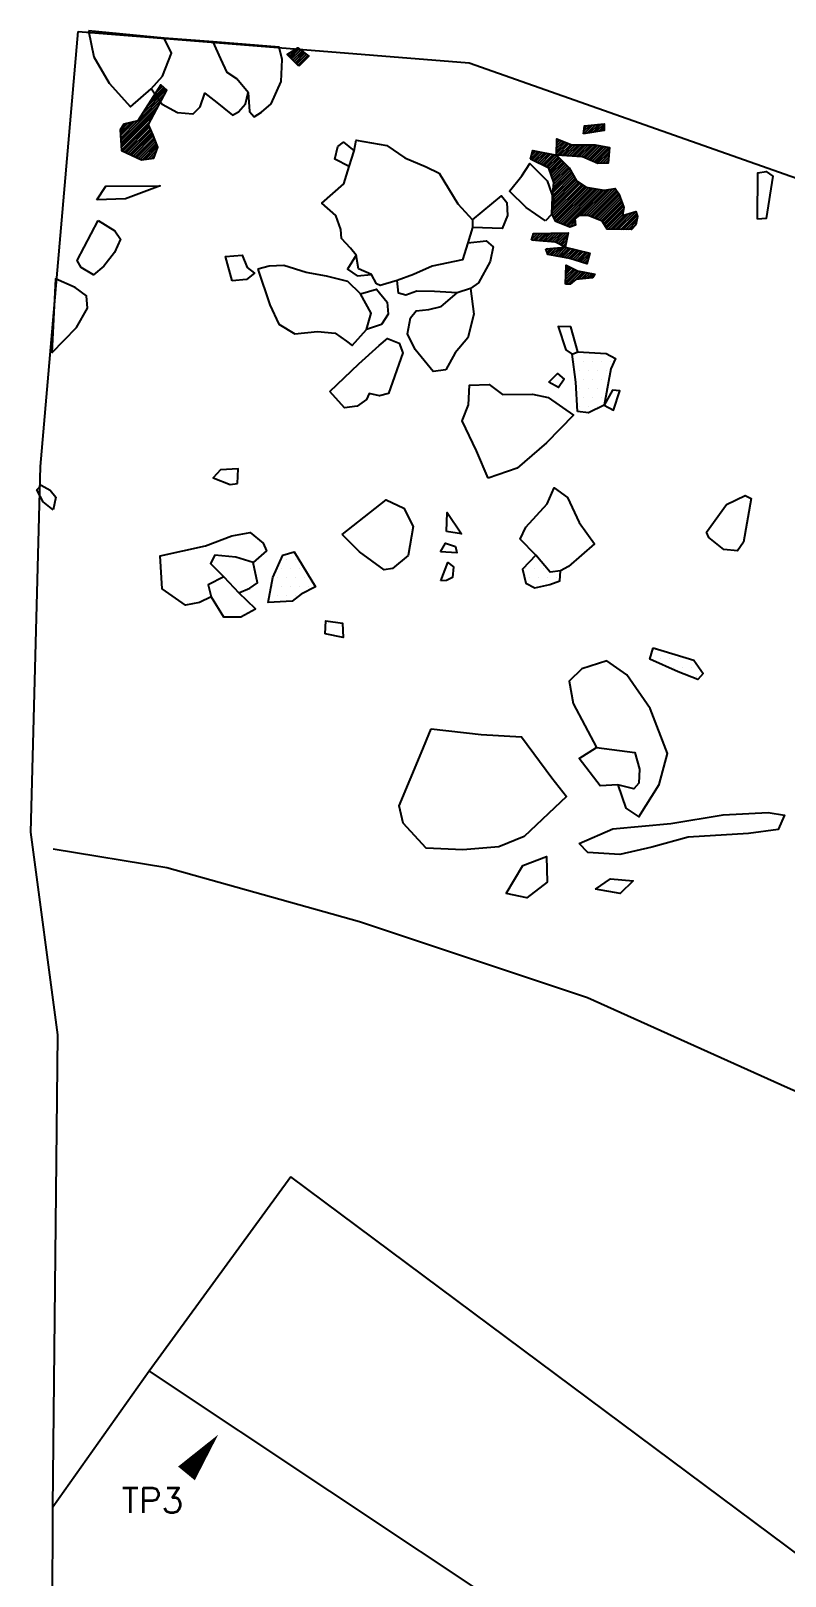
# Model space of a CAD drawing. Header units: metres. Extents: x -8.98 to -4.82, y -17.36 to -14.04.
# Drawn here: x -8.979 to -7.933, y -16.185 to -14.041 of the extents above; entities that cross this region are included whole.
import ezdxf

# ---------------------------------------------------------------- set-up
doc = ezdxf.new("R2010")
doc.units = ezdxf.units.M
doc.header["$LTSCALE"] = 25
doc.header["$MEASUREMENT"] = 0
doc.linetypes.add('STRICHPUNKTX2', pattern=[2, 1, -0.5, 0, -0.5])
doc.layers.get('0').update_dxf_attribs({"linetype": 'CONTINUOUS'})
for name, color, linetype in [('BEFUND', 1, 'CONTINUOUS'), ('GRABUNGSGRENZE', 3, 'STRICHPUNKTX2'), ('KNOCHEN', 2, 'CONTINUOUS'), ('KNOCHENSCHRAFF', 2, 'CONTINUOUS'), ('STEINE', 4, 'CONTINUOUS'), ('STEINESCHRAFF', 4, 'CONTINUOUS'), ('TPROFIL', 3, 'CONTINUOUS')]:
    doc.layers.add(name, color=color, linetype=linetype)
doc.styles.get("Standard").update_dxf_attribs({"font": 'txt.shx'})

# ---------------------------------------------------------------- blocks, each defined once
blk = doc.blocks.new('PFEIL')
at = {"layer": 'TPROFIL'}
blk.add_lwpolyline([(0, 0, 0, 3, 0), (6.54, -2.37, 3, 3, 0)], format="xyseb", dxfattribs=at)
blk = doc.blocks.new('*X5')
at = {"color": 0}
for p, q in [((-862.31, -1407.49), (-861.95, -1407.13)), ((-862.13, -1407.66), (-861.01, -1406.55)), ((-861.95, -1407.84), (-860.74, -1406.62)), ((-861.77, -1408.01), (-860.53, -1406.77)), ((-861.59, -1408.19), (-860.33, -1406.92)), ((-861.41, -1408.36), (-860.12, -1407.07)), ((-861.23, -1408.53), (-859.92, -1407.22)), ((-861.05, -1408.71), (-859.71, -1407.37)), ((-860.87, -1408.88), (-859.51, -1407.52)), ((-883.07, -1416.59), (-879.35, -1412.86)), ((-882.47, -1415.63), (-879.11, -1412.27)), ((-881.86, -1414.67), (-879.31, -1412.11)), ((-881.26, -1413.71), (-879.5, -1411.95)), ((-880.65, -1412.75), (-879.7, -1411.79)), ((-880.05, -1411.79), (-879.89, -1411.64)), ((-885.45, -1419.32), (-879.75, -1413.62)), ((-885.43, -1419.65), (-880.15, -1414.37)), ((-885.52, -1417.97), (-884.48, -1416.94)), ((-885.5, -1418.31), (-884.02, -1416.83)), ((-885.49, -1418.65), (-883.56, -1416.71)), ((-885.47, -1418.98), (-883.09, -1416.6)), ((-885.41, -1419.99), (-880.55, -1415.12)), ((-885.4, -1420.32), (-880.95, -1415.88)), ((-885.38, -1420.66), (-881.35, -1416.63)), ((-885.13, -1417.23), (-884.95, -1417.05)), ((-820.79, -1418.3), (-819.63, -1417.14)), ((-820.37, -1418.23), (-819.23, -1417.09)), ((-819.95, -1418.16), (-818.83, -1417.04)), ((-819.53, -1418.09), (-818.44, -1417.01)), ((-885.19, -1420.82), (-881.57, -1417.2)), ((-884.94, -1420.93), (-881.46, -1417.45)), ((-884.7, -1421.04), (-881.36, -1417.7)), ((-884.46, -1421.15), (-881.26, -1417.95)), ((-884.21, -1421.26), (-881.15, -1418.2)), ((-883.97, -1421.37), (-881.05, -1418.45)), ((-883.73, -1421.48), (-880.95, -1418.7)), ((-883.48, -1421.59), (-880.85, -1418.96)), ((-883.24, -1421.7), (-880.75, -1419.21)), ((-824.98, -1419.66), (-824.58, -1419.25)), ((-824.97, -1419.29), (-824.83, -1419.15)), ((-821.25, -1418.05), (-820.43, -1417.23)), ((-821.21, -1418.37), (-820.03, -1417.18)), ((-821.19, -1417.64), (-820.83, -1417.27)), ((-819.1, -1418.02), (-818.44, -1417.36)), ((-818.68, -1417.96), (-818.44, -1417.72)), ((-883, -1421.81), (-880.65, -1419.46)), ((-882.75, -1421.92), (-880.55, -1419.72)), ((-882.47, -1421.99), (-880.45, -1419.97)), ((-882.07, -1421.94), (-880.35, -1420.22)), ((-881.67, -1421.9), (-880.49, -1420.72)), ((-881.26, -1421.85), (-880.7, -1421.28)), ((-828.63, -1421.9), (-827.6, -1420.86)), ((-828.51, -1421.42), (-827.9, -1420.81)), ((-828.4, -1422.02), (-827.3, -1420.92)), ((-828.38, -1420.94), (-828.2, -1420.75)), ((-828.17, -1422.14), (-827, -1420.97)), ((-827.93, -1422.25), (-826.71, -1421.03)), ((-827.7, -1422.37), (-826.41, -1421.08)), ((-827.46, -1422.49), (-826.11, -1421.14)), ((-827.22, -1422.61), (-825.81, -1421.19)), ((-826.99, -1422.73), (-825.51, -1421.25)), ((-826.75, -1422.84), (-825.21, -1421.3)), ((-826.52, -1422.96), (-824.96, -1421.4)), ((-825.01, -1421.1), (-823.56, -1419.66)), ((-825, -1420.38), (-824.07, -1419.45)), ((-825, -1420.74), (-823.82, -1419.55)), ((-824.99, -1420.02), (-824.32, -1419.35)), ((-824.9, -1421.35), (-823.31, -1419.76)), ((-824.57, -1421.37), (-823.06, -1419.86)), ((-824.24, -1421.39), (-822.76, -1419.91)), ((-823.91, -1421.42), (-822.4, -1419.91)), ((-823.58, -1421.44), (-822.05, -1419.91)), ((-823.25, -1421.46), (-821.7, -1419.91)), ((-822.92, -1421.49), (-821.34, -1419.91)), ((-822.59, -1421.51), (-820.99, -1419.91)), ((-822.26, -1421.53), (-820.63, -1419.91)), ((-821.93, -1421.56), (-820.28, -1419.91)), ((-821.6, -1421.58), (-819.93, -1419.91)), ((-821.31, -1421.65), (-819.59, -1419.92)), ((-821.07, -1421.75), (-819.29, -1419.98)), ((-820.82, -1421.86), (-819, -1420.04)), ((-820.57, -1421.97), (-818.71, -1420.1)), ((-820.32, -1422.07), (-818.41, -1420.16)), ((-820.08, -1422.18), (-818.12, -1420.22)), ((-819.83, -1422.28), (-817.83, -1420.28)), ((-819.58, -1422.39), (-817.69, -1420.5)), ((-819.33, -1422.49), (-817.73, -1420.89)), ((-818.98, -1422.49), (-817.77, -1421.28)), ((-826.28, -1423.08), (-824.78, -1421.58)), ((-826.07, -1423.22), (-824.61, -1421.76)), ((-825.98, -1423.49), (-824.43, -1421.94)), ((-825.89, -1423.75), (-824.26, -1422.12)), ((-825.8, -1424.02), (-824.08, -1422.3)), ((-825.72, -1424.28), (-823.91, -1422.48)), ((-825.63, -1424.55), (-823.74, -1422.66)), ((-825.54, -1424.81), (-823.56, -1422.83)), ((-825.47, -1425.8), (-823.1, -1423.44)), ((-825.45, -1425.08), (-823.39, -1423.01)), ((-825.44, -1425.42), (-823.23, -1423.21)), ((-818.61, -1422.48), (-817.8, -1421.67)), ((-818.24, -1422.47), (-817.84, -1422.06)), ((-825.66, -1429.17), (-821.75, -1425.26)), ((-825.66, -1429.53), (-821.54, -1425.41)), ((-825.64, -1428.8), (-821.95, -1425.12)), ((-825.62, -1428.43), (-822.16, -1424.97)), ((-825.61, -1428.06), (-822.33, -1424.78)), ((-825.59, -1427.69), (-822.46, -1424.56)), ((-825.58, -1427.32), (-822.59, -1424.33)), ((-825.55, -1426.95), (-822.72, -1424.11)), ((-825.53, -1429.76), (-821.33, -1425.55)), ((-825.52, -1426.56), (-822.84, -1423.88)), ((-825.5, -1426.18), (-822.97, -1423.66)), ((-825.41, -1429.99), (-821.12, -1425.69)), ((-825.29, -1430.22), (-820.9, -1425.83)), ((-825.17, -1430.45), (-820.59, -1425.88)), ((-824.98, -1430.62), (-820.29, -1425.93)), ((-824.73, -1430.72), (-819.98, -1425.98)), ((-824.47, -1430.82), (-819.68, -1426.02)), ((-824.22, -1430.92), (-819.38, -1426.07)), ((-823.97, -1431.02), (-819.07, -1426.12)), ((-823.71, -1431.12), (-818.77, -1426.17)), ((-822.26, -1430.02), (-818.46, -1426.22)), ((-821.64, -1429.75), (-818.05, -1426.16)), ((-821.28, -1429.75), (-817.63, -1426.09)), ((-820.93, -1429.75), (-817.2, -1426.02)), ((-820.59, -1429.76), (-816.86, -1426.04)), ((-820.33, -1429.86), (-816.72, -1426.25)), ((-820.08, -1429.96), (-816.58, -1426.46)), ((-819.83, -1430.06), (-816.44, -1426.67)), ((-819.57, -1430.16), (-816.33, -1426.91)), ((-819.32, -1430.26), (-816.23, -1427.17)), ((-819.07, -1430.36), (-816.13, -1427.43)), ((-818.81, -1430.46), (-816.04, -1427.68)), ((-818.62, -1430.62), (-815.94, -1427.94)), ((-818.49, -1430.84), (-815.84, -1428.2)), ((-818.36, -1431.07), (-815.74, -1428.45)), ((-818.23, -1431.29), (-815.71, -1428.77)), ((-818.09, -1431.51), (-815.79, -1429.2)), ((-817.86, -1431.63), (-815.86, -1429.63)), ((-817.51, -1431.64), (-815.5, -1429.63)), ((-817.17, -1431.64), (-814.99, -1429.47)), ((-816.82, -1431.65), (-814.48, -1429.31)), ((-816.47, -1431.65), (-814.03, -1429.22)), ((-816.12, -1431.66), (-813.94, -1429.48)), ((-815.77, -1431.66), (-813.85, -1429.74)), ((-825.96, -1433.36), (-824.77, -1432.17)), ((-825.63, -1433.39), (-824.41, -1432.17)), ((-825.3, -1433.41), (-824.05, -1432.16)), ((-825.03, -1433.49), (-823.69, -1432.15)), ((-823.46, -1431.22), (-822.5, -1430.26)), ((-823.2, -1431.32), (-822.47, -1430.58)), ((-822.71, -1431.17), (-822.43, -1430.89)), ((-815.42, -1431.67), (-813.83, -1430.08)), ((-815.07, -1431.67), (-813.94, -1430.54)), ((-814.73, -1431.68), (-814.04, -1430.99)), ((-828.49, -1433.06), (-827.66, -1432.24)), ((-828.31, -1432.53), (-828.02, -1432.25)), ((-828.26, -1433.19), (-827.3, -1432.23)), ((-827.93, -1433.21), (-826.94, -1432.22)), ((-827.6, -1433.24), (-826.58, -1432.22)), ((-827.27, -1433.26), (-826.22, -1432.21)), ((-826.94, -1433.29), (-825.85, -1432.2)), ((-826.61, -1433.31), (-825.49, -1432.19)), ((-826.45, -1434.56), (-826.2, -1434.31)), ((-826.35, -1434.82), (-825.82, -1434.29)), ((-826.29, -1433.34), (-825.13, -1432.18)), ((-826.26, -1435.08), (-825.44, -1434.26)), ((-826.02, -1435.19), (-825.05, -1434.23)), ((-825.72, -1435.25), (-824.67, -1434.2)), ((-825.42, -1435.3), (-824.29, -1434.17)), ((-825.12, -1435.36), (-823.91, -1434.14)), ((-824.82, -1435.41), (-823.6, -1434.19)), ((-824.8, -1433.62), (-823.45, -1432.27)), ((-824.57, -1433.74), (-823.54, -1432.71)), ((-824.53, -1435.47), (-823.32, -1434.26)), ((-824.34, -1433.86), (-823.63, -1433.16)), ((-824.23, -1435.52), (-823.03, -1434.32)), ((-824.11, -1433.99), (-823.72, -1433.6)), ((-823.88, -1434.11), (-823.81, -1434.05)), ((-823.93, -1435.57), (-822.74, -1434.39)), ((-823.63, -1435.63), (-822.46, -1434.46)), ((-823.33, -1435.68), (-822.17, -1434.53)), ((-823.04, -1435.75), (-821.89, -1434.6)), ((-822.77, -1435.83), (-821.6, -1434.66)), ((-822.5, -1435.92), (-821.32, -1434.73)), ((-822.23, -1436), (-821.03, -1434.8)), ((-821.96, -1436.08), (-820.75, -1434.87)), ((-821.69, -1436.16), (-820.46, -1434.94)), ((-821.42, -1436.24), (-820.53, -1435.36)), ((-821.14, -1436.33), (-820.66, -1435.85)), ((-820.87, -1436.41), (-820.8, -1436.33)), ((-823.76, -1438.95), (-822.17, -1437.36)), ((-823.75, -1438.58), (-822.41, -1437.24)), ((-823.75, -1439.28), (-821.9, -1437.43)), ((-823.74, -1438.21), (-822.65, -1437.13)), ((-823.72, -1437.84), (-822.89, -1437.01)), ((-823.71, -1437.48), (-823.13, -1436.9)), ((-823.69, -1437.11), (-823.37, -1436.78)), ((-823.68, -1436.74), (-823.6, -1436.67)), ((-823.39, -1439.28), (-821.6, -1437.49)), ((-822.49, -1438.73), (-821.3, -1437.55)), ((-821.98, -1438.58), (-821.01, -1437.6)), ((-821.58, -1438.53), (-820.71, -1437.66)), ((-821.18, -1438.49), (-820.41, -1437.72)), ((-820.79, -1438.44), (-820.11, -1437.77)), ((-820.39, -1438.4), (-819.82, -1437.83))]:
    blk.add_line(p, q, dxfattribs=at)
blk = doc.blocks.new('*X7')
at = {"color": 0}
for p, q in [((-821.875, -1448.75), (-821.875, -1448.75)), ((-820.625, -1448.75), (-820.625, -1448.75)), ((-822.5, -1450), (-822.5, -1450)), ((-821.875, -1451.25), (-821.875, -1451.25)), ((-821.25, -1450), (-821.25, -1450)), ((-820.625, -1451.25), (-820.625, -1451.25)), ((-820, -1450), (-820, -1450)), ((-819.375, -1451.25), (-819.375, -1451.25)), ((-818.75, -1450), (-818.75, -1450)), ((-818.125, -1451.25), (-818.125, -1451.25)), ((-817.5, -1450), (-817.5, -1450)), ((-821.25, -1452.5), (-821.25, -1452.5)), ((-820, -1452.5), (-820, -1452.5)), ((-818.75, -1452.5), (-818.75, -1452.5)), ((-821.875, -1453.75), (-821.875, -1453.75)), ((-821.25, -1455), (-821.25, -1455)), ((-820.625, -1453.75), (-820.625, -1453.75)), ((-820, -1455), (-820, -1455)), ((-819.375, -1453.75), (-819.375, -1453.75)), ((-818.75, -1455), (-818.75, -1455)), ((-818.125, -1453.75), (-818.125, -1453.75)), ((-821.875, -1456.25), (-821.875, -1456.25)), ((-820.625, -1456.25), (-820.625, -1456.25)), ((-819.375, -1456.25), (-819.375, -1456.25)), ((-863.125, -1478.75), (-863.125, -1478.75)), ((-862.5, -1477.5), (-862.5, -1477.5)), ((-861.875, -1478.75), (-861.875, -1478.75)), ((-861.25, -1477.5), (-861.25, -1477.5)), ((-860.625, -1478.75), (-860.625, -1478.75)), ((-829.375, -1478.75), (-829.375, -1478.75)), ((-828.125, -1478.75), (-828.125, -1478.75)), ((-827.5, -1477.5), (-827.5, -1477.5)), ((-826.875, -1478.75), (-826.875, -1478.75)), ((-864.375, -1481.25), (-864.375, -1481.25)), ((-863.75, -1480), (-863.75, -1480)), ((-863.125, -1481.25), (-863.125, -1481.25)), ((-862.5, -1480), (-862.5, -1480)), ((-861.875, -1481.25), (-861.875, -1481.25)), ((-861.25, -1480), (-861.25, -1480)), ((-860.625, -1481.25), (-860.625, -1481.25)), ((-860, -1480), (-860, -1480)), ((-859.375, -1481.25), (-859.375, -1481.25)), ((-828.75, -1480), (-828.75, -1480)), ((-828.125, -1481.25), (-828.125, -1481.25)), ((-827.5, -1480), (-827.5, -1480)), ((-826.25, -1480), (-826.25, -1480)), ((-825, -1480), (-825, -1480)), ((-863.75, -1482.5), (-863.75, -1482.5)), ((-862.5, -1482.5), (-862.5, -1482.5)), ((-861.25, -1482.5), (-861.25, -1482.5)), ((-811.25, -1490), (-811.25, -1490)), ((-811.875, -1491.25), (-811.875, -1491.25)), ((-810.625, -1491.25), (-810.625, -1491.25)), ((-809.375, -1491.25), (-809.375, -1491.25)), ((-808.125, -1491.25), (-808.125, -1491.25)), ((-806.875, -1491.25), (-806.875, -1491.25)), ((-808.75, -1492.5), (-808.75, -1492.5)), ((-807.5, -1492.5), (-807.5, -1492.5)), ((-806.25, -1492.5), (-806.25, -1492.5)), ((-805.625, -1493.75), (-805.625, -1493.75))]:
    blk.add_line(p, q, dxfattribs=at)

msp = doc.modelspace()

# ---------------------------------------------------------------- linework, layer by layer
at = {"layer": 'BEFUND'}
msp.add_lwpolyline([(-8.9482, -15.176), (-8.7906, -15.2019), (-8.5234, -15.2771), (-8.2072, -15.3823), (-7.9298, -15.5074), (-7.6136, -15.6458), (-7.4361, -15.7165), (-7.3122, -15.8071), (-7.1724, -15.914), (-7.0377, -16.0148), (-6.8766, -16.082), (-6.7501, -16.1456), (-6.6312, -16.1949), (-6.592, -16.2321)], dxfattribs=at)
at = {"layer": 'GRABUNGSGRENZE', "flags": 128}
for points in [[(-8.9061, -17.002), (-8.9495, -16.3873), (-8.9488, -16.0895), (-8.9418, -15.434), (-8.9793, -15.1531), (-8.966, -14.6454), (-8.9136, -14.0422), (-8.3716, -14.0856), (-7.7495, -14.3047), (-6.4991, -14.7113)], [(-6.5068, -17.3504), (-6.7509, -17.3573), (-7.3263, -16.9954), (-7.8946, -16.554), (-7.8682, -16.4963), (-7.9672, -16.4123), (-7.8522, -16.2027), (-8.6189, -15.6314), (-8.8154, -15.9008), (-8.9488, -16.0895)], [(-8.8154, -15.9008), (-8.0095, -16.4368), (-8.2054, -16.801), (-8.9495, -16.3873)]]:
    msp.add_lwpolyline(points, dxfattribs=at)
at = {"layer": 'KNOCHEN'}
for points in [[(-8.6076, -14.0899), (-8.624, -14.0741), (-8.6092, -14.0649), (-8.5939, -14.0761), (-8.6076, -14.0899)], [(-8.8308, -14.166), (-8.8502, -14.1706), (-8.8553, -14.1783), (-8.8537, -14.2073), (-8.8257, -14.2201), (-8.8089, -14.218), (-8.8033, -14.2027), (-8.8099, -14.1859), (-8.8161, -14.1711), (-8.7906, -14.1232), (-8.7993, -14.116), (-8.8308, -14.166)], [(-8.213, -14.1838), (-8.2115, -14.1731), (-8.1844, -14.17), (-8.1844, -14.1792), (-8.213, -14.1838)], [(-8.2502, -14.2134), (-8.2497, -14.191), (-8.2293, -14.1991), (-8.1966, -14.1991), (-8.1768, -14.2031), (-8.1788, -14.2245), (-8.1931, -14.2251), (-8.2145, -14.2159), (-8.2502, -14.2134)], [(-8.2864, -14.219), (-8.2833, -14.2073), (-8.2502, -14.2134), (-8.2328, -14.2312), (-8.2226, -14.2491), (-8.2093, -14.2582), (-8.1844, -14.2623), (-8.1691, -14.2597), (-8.164, -14.2673), (-8.1568, -14.2862), (-8.1588, -14.2974), (-8.1405, -14.2918), (-8.1379, -14.2989), (-8.1405, -14.3101), (-8.1461, -14.3168), (-8.1802, -14.3163), (-8.1869, -14.3051), (-8.2062, -14.2975), (-8.219, -14.2975), (-8.2251, -14.3021), (-8.2241, -14.3107), (-8.2317, -14.3133), (-8.2511, -14.3057), (-8.2567, -14.295), (-8.2557, -14.272), (-8.2542, -14.2516), (-8.2609, -14.2318), (-8.2864, -14.219)], [(-8.2852, -14.3317), (-8.2822, -14.3225), (-8.2343, -14.3215), (-8.2383, -14.3413), (-8.2516, -14.3342), (-8.2852, -14.3317)], [(-8.2653, -14.3434), (-8.2383, -14.3413), (-8.2042, -14.3495), (-8.2082, -14.3642), (-8.2317, -14.3571), (-8.2623, -14.3516), (-8.2653, -14.3434)], [(-8.2378, -14.3928), (-8.2368, -14.3663), (-8.221, -14.3739), (-8.197, -14.3785), (-8.2006, -14.3836), (-8.2235, -14.3862), (-8.2316, -14.3928), (-8.2378, -14.3928)]]:
    msp.add_lwpolyline(points, dxfattribs=at)
at = {"layer": 'STEINE'}
for points in [[(-8.8993, -14.0412), (-8.8921, -14.0774), (-8.8707, -14.1136), (-8.8411, -14.1467), (-8.8125, -14.1217), (-8.7968, -14.1038), (-8.7845, -14.0722), (-8.7943, -14.0513), (-8.8993, -14.0412)], [(-8.7549, -14.1568), (-8.7447, -14.1466), (-8.7381, -14.1277), (-8.7381, -14.1277), (-8.7213, -14.1404), (-8.7116, -14.1486), (-8.6998, -14.1583), (-8.6912, -14.1537), (-8.6815, -14.1424), (-8.678, -14.1266), (-8.6938, -14.1078), (-8.707, -14.0991), (-8.7157, -14.0798), (-8.7264, -14.0563), (-8.7943, -14.0513)], [(-8.678, -14.1266), (-8.6759, -14.1531), (-8.6698, -14.1603), (-8.6596, -14.1541), (-8.6463, -14.1424), (-8.6321, -14.1113), (-8.6306, -14.0807), (-8.6352, -14.0639), (-8.7264, -14.0563)], [(-8.7549, -14.1568), (-8.7758, -14.1548), (-8.7972, -14.1431), (-8.8125, -14.1217)], [(-8.4998, -14.3921), (-8.5069, -14.3793), (-8.5248, -14.3712), (-8.5284, -14.3523), (-8.536, -14.3426), (-8.5483, -14.3294), (-8.5493, -14.3167), (-8.5565, -14.2973), (-8.5758, -14.28), (-8.5453, -14.2534), (-8.5377, -14.2295), (-8.5311, -14.2075), (-8.528, -14.1928), (-8.4857, -14.2004), (-8.4607, -14.2172), (-8.4311, -14.2299), (-8.4133, -14.2385), (-8.3872, -14.2813), (-8.3668, -14.3032), (-8.3668, -14.3139), (-8.3734, -14.3353), (-8.3805, -14.3588), (-8.4228, -14.3675), (-8.4488, -14.3793), (-8.4712, -14.3874), (-8.4947, -14.3946), (-8.4998, -14.3921)], [(-8.5377, -14.2295), (-8.5576, -14.2193), (-8.5535, -14.2014), (-8.5459, -14.1958), (-8.5311, -14.2075)], [(-8.2654, -14.3047), (-8.2924, -14.2863), (-8.3154, -14.2634), (-8.2986, -14.2425), (-8.2874, -14.2252), (-8.2634, -14.2491), (-8.2542, -14.2756), (-8.2572, -14.296), (-8.2654, -14.3047)], [(-7.9717, -14.3023), (-7.9713, -14.2381), (-7.9596, -14.2361), (-7.9504, -14.2427), (-7.9595, -14.3013), (-7.9717, -14.3023)], [(-8.8878, -14.2757), (-8.8756, -14.2568), (-8.8002, -14.2562), (-8.8481, -14.2741), (-8.8878, -14.2757)], [(-8.3668, -14.3032), (-8.3266, -14.2701), (-8.3194, -14.2792), (-8.3184, -14.2971), (-8.3255, -14.3154), (-8.3668, -14.3139)], [(-8.8858, -14.3042), (-8.8628, -14.3185), (-8.8552, -14.3302), (-8.8633, -14.3486), (-8.8781, -14.3674), (-8.8923, -14.3797), (-8.9097, -14.3695), (-8.9153, -14.3598), (-8.8858, -14.3042)], [(-8.3734, -14.3353), (-8.3479, -14.3323), (-8.3382, -14.3409), (-8.3423, -14.3613), (-8.3586, -14.3909), (-8.3698, -14.3986), (-8.3881, -14.4047), (-8.4197, -14.4027), (-8.4442, -14.4022), (-8.4595, -14.4078), (-8.4697, -14.4053), (-8.4712, -14.3874)], [(-8.7001, -14.3882), (-8.7093, -14.354), (-8.6864, -14.3525), (-8.6792, -14.3693), (-8.669, -14.3774), (-8.6803, -14.3861), (-8.7001, -14.3882)], [(-8.5284, -14.3523), (-8.5401, -14.3717), (-8.5268, -14.3809), (-8.5069, -14.3793)], [(-8.9503, -14.4878), (-8.9162, -14.4526), (-8.9009, -14.4261), (-8.902, -14.4088), (-8.9178, -14.397), (-8.9453, -14.3853), (-8.9503, -14.4878)], [(-8.6645, -14.3718), (-8.6481, -14.4213), (-8.6353, -14.4483), (-8.6134, -14.4615), (-8.5818, -14.4584), (-8.5573, -14.4604), (-8.5415, -14.4716), (-8.5339, -14.4777), (-8.514, -14.4553), (-8.5074, -14.4328), (-8.5222, -14.4058), (-8.5396, -14.389), (-8.5691, -14.3814), (-8.5977, -14.3763), (-8.6283, -14.3667), (-8.6487, -14.3677), (-8.6645, -14.3718)], [(-8.5222, -14.4058), (-8.4998, -14.3997), (-8.485, -14.4175), (-8.4839, -14.4344), (-8.4931, -14.4486), (-8.514, -14.4553)], [(-8.4038, -14.5113), (-8.4212, -14.5138), (-8.4462, -14.4833), (-8.4569, -14.4613), (-8.4528, -14.4394), (-8.4452, -14.4297), (-8.4274, -14.4277), (-8.4105, -14.4236), (-8.3881, -14.4047)], [(-8.3698, -14.3986), (-8.3652, -14.4342), (-8.3733, -14.4669), (-8.3911, -14.4878), (-8.4038, -14.5113)], [(-8.5649, -14.5415), (-8.5247, -14.5032), (-8.4961, -14.4777), (-8.4849, -14.468), (-8.4686, -14.4746), (-8.4635, -14.4879), (-8.4833, -14.5445), (-8.4956, -14.5475), (-8.5103, -14.5445), (-8.5139, -14.5526), (-8.5266, -14.5618), (-8.5445, -14.5644), (-8.5649, -14.5415)], [(-8.2208, -14.4866), (-8.2306, -14.452), (-8.2479, -14.4515), (-8.2372, -14.4836), (-8.2285, -14.4897)], [(-8.2213, -14.5692), (-8.2234, -14.5284), (-8.2285, -14.4897), (-8.2208, -14.4866), (-8.1816, -14.4886), (-8.1683, -14.4957), (-8.1749, -14.51), (-8.1841, -14.5605), (-8.206, -14.5712), (-8.2213, -14.5692)], [(-8.3451, -14.6616), (-8.3614, -14.6239), (-8.3813, -14.5821), (-8.3722, -14.5602), (-8.3712, -14.5326), (-8.3437, -14.5316), (-8.3253, -14.5458), (-8.2835, -14.5453), (-8.2621, -14.5499), (-8.2269, -14.5743), (-8.2641, -14.6126), (-8.3048, -14.6478), (-8.3451, -14.6616)], [(-8.2611, -14.5284), (-8.2489, -14.5167), (-8.2397, -14.5243), (-8.2478, -14.5361), (-8.2611, -14.5284)], [(-8.1841, -14.5605), (-8.1713, -14.5676), (-8.1627, -14.5406), (-8.1729, -14.5396), (-8.1841, -14.5605)], [(-8.6927, -14.669), (-8.6917, -14.6487), (-8.7162, -14.6502), (-8.7264, -14.6614), (-8.7029, -14.6706), (-8.6927, -14.669)], [(-8.9486, -14.7055), (-8.9624, -14.6948), (-8.9711, -14.678), (-8.9649, -14.6713), (-8.9527, -14.6785), (-8.9445, -14.6882), (-8.9486, -14.7055)], [(-8.2792, -14.7686), (-8.3006, -14.7462), (-8.293, -14.7298), (-8.2635, -14.6972), (-8.2538, -14.6753), (-8.2349, -14.6885), (-8.2191, -14.7231), (-8.1976, -14.7527), (-8.2338, -14.7843), (-8.245, -14.7905), (-8.2593, -14.792), (-8.2792, -14.7686)], [(-8.0422, -14.7367), (-8.0147, -14.6985), (-7.9887, -14.6857), (-7.9805, -14.6898), (-7.9912, -14.7505), (-7.9993, -14.7627), (-8.0182, -14.7607), (-8.0391, -14.7439), (-8.0422, -14.7367)], [(-8.5474, -14.7398), (-8.4868, -14.6918), (-8.4623, -14.7035), (-8.449, -14.729), (-8.4561, -14.7693), (-8.478, -14.7871), (-8.4892, -14.7892), (-8.5234, -14.7642), (-8.5474, -14.7398)], [(-8.4031, -14.7356), (-8.4021, -14.7096), (-8.3822, -14.7391), (-8.4031, -14.7356)], [(-8.7293, -14.8266), (-8.7456, -14.8343), (-8.765, -14.8379), (-8.7971, -14.8155), (-8.8002, -14.7696), (-8.737, -14.7558), (-8.7008, -14.742), (-8.6753, -14.7373), (-8.657, -14.7521), (-8.6524, -14.7628), (-8.6712, -14.7786), (-8.6952, -14.7715), (-8.7242, -14.7685), (-8.7303, -14.7802), (-8.7115, -14.7986), (-8.6911, -14.821), (-8.6758, -14.8143), (-8.6651, -14.8072), (-8.6712, -14.7786)], [(-8.6503, -14.8342), (-8.6437, -14.7995), (-8.6299, -14.7684), (-8.6141, -14.7638), (-8.5845, -14.8127), (-8.6044, -14.8229), (-8.6171, -14.8326), (-8.6503, -14.8342), (-8.6503, -14.8342)], [(-8.4112, -14.7641), (-8.4041, -14.7519), (-8.3903, -14.7564), (-8.3888, -14.7656), (-8.4112, -14.7641)], [(-8.2792, -14.7686), (-8.2975, -14.788), (-8.2929, -14.8073), (-8.2802, -14.8139), (-8.2598, -14.8093), (-8.2455, -14.8042), (-8.245, -14.7905)], [(-8.4107, -14.8044), (-8.401, -14.7789), (-8.3934, -14.785), (-8.3944, -14.7998), (-8.403, -14.8039), (-8.4107, -14.8044)], [(-8.7115, -14.7986), (-8.7334, -14.8098), (-8.7293, -14.8266), (-8.7124, -14.8541), (-8.688, -14.8541), (-8.6676, -14.8429), (-8.6911, -14.821)], [(-8.5712, -14.8779), (-8.5702, -14.8596), (-8.5473, -14.8631), (-8.5462, -14.883), (-8.5712, -14.8779)], [(-8.1165, -14.8974), (-8.0599, -14.9142), (-8.0471, -14.933), (-8.0542, -14.9412), (-8.0818, -14.9305), (-8.121, -14.9127), (-8.1165, -14.8974)], [(-8.1652, -15.0871), (-8.1897, -15.0886), (-8.2188, -15.0509), (-8.1948, -15.0356), (-8.1418, -15.0422), (-8.1352, -15.0656), (-8.1362, -15.085), (-8.1433, -15.0927), (-8.1652, -15.0871), (-8.154, -15.1197), (-8.1361, -15.1319), (-8.1081, -15.087), (-8.0964, -15.0437), (-8.1205, -14.9815), (-8.1526, -14.9346), (-8.1807, -14.9153), (-8.2153, -14.9265), (-8.2326, -14.9434), (-8.227, -14.9745), (-8.1948, -15.0356)], [(-8.4243, -15.0098), (-8.3549, -15.0174), (-8.2988, -15.0209), (-8.257, -15.0775), (-8.2366, -15.1035), (-8.2951, -15.1591), (-8.3303, -15.1734), (-8.3803, -15.1775), (-8.4312, -15.175), (-8.4629, -15.1404), (-8.4685, -15.1164), (-8.438, -15.0435), (-8.4243, -15.0098)], [(-8.2187, -15.1687), (-8.1723, -15.1483), (-8.0918, -15.141), (-8.0194, -15.1287), (-7.9567, -15.1256), (-7.9342, -15.1292), (-7.9429, -15.1491), (-7.9842, -15.1547), (-8.0678, -15.1599), (-8.1182, -15.1737), (-8.1626, -15.1839), (-8.2069, -15.1814), (-8.2187, -15.1687)], [(-8.32, -15.2381), (-8.2971, -15.1994), (-8.264, -15.1866), (-8.2635, -15.2223), (-8.2915, -15.2442), (-8.32, -15.2381)], [(-8.1962, -15.2319), (-8.1753, -15.2176), (-8.1442, -15.2206), (-8.162, -15.238), (-8.1962, -15.2319)]]:
    msp.add_lwpolyline(points, dxfattribs=at)

# ---------------------------------------------------------------- block references
at = {"layer": 'KNOCHENSCHRAFF', "xscale": 0.01, "yscale": 0.01, "zscale": 0.01}
msp.add_blockref('*X5', (0, 0), dxfattribs=at)
at = {"layer": 'STEINESCHRAFF', "xscale": 0.01, "yscale": 0.01, "zscale": 0.01}
msp.add_blockref('*X7', (0, 0), dxfattribs=at)
at = {"layer": 'TPROFIL', "xscale": 0.01, "yscale": 0.01, "zscale": 0.01, "rotation": 250.6009841756391}
msp.add_blockref('PFEIL', (-8.7195, -15.9889), dxfattribs=at)

# ---------------------------------------------------------------- texts
at = {"layer": 'TPROFIL'}
msp.add_text('TP3', height=0.035, dxfattribs=at).set_placement((-8.8535, -16.0976))

doc.saveas('drawing.dxf')
